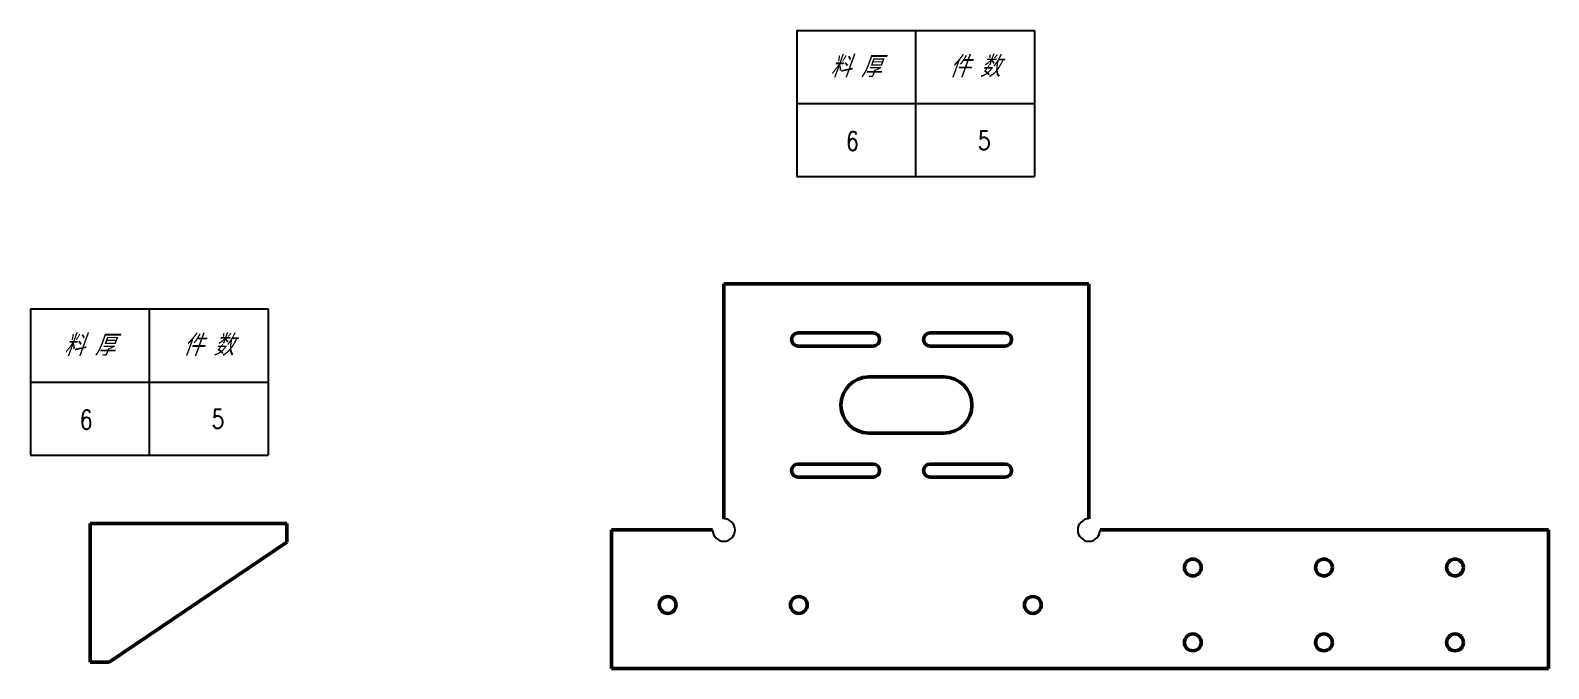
# Model space of a CAD drawing. Header units: millimetres. Extents: x 115 to 5146, y 57 to 1134.
# Drawn here: x 4335 to 5146, y 794 to 1134 of the extents above; entities that cross this region are included whole.
import ezdxf
from ezdxf.enums import TextEntityAlignment as Align

# ---------------------------------------------------------------- set-up
doc = ezdxf.new("R2010")
doc.units = ezdxf.units.MM
doc.layers.add('DRAWING', color=7, linetype='Continuous', lineweight=50)
doc.styles.add('DIM', font='romans.shx', dxfattribs={"width": 0.8, "bigfont": 'bigfont.shx'})
doc.styles.get("Standard").update_dxf_attribs({"font": 'txt.shx', "width": 0.8, "oblique": 20, "bigfont": 'bigfont.shx'})

# ---------------------------------------------------------------- blocks, each defined once
blk = doc.blocks.new('*T132')
at = {"color": 0, "linetype": 'ByBlock', "lineweight": -2, "transparency": 16777216}
for p, q in [((0, 0), (127, 0)), ((0, 0), (0, -78)), ((63.5, 0), (63.5, -78)), ((127, 0), (127, -78)), ((0, -39), (127, -39)), ((0, -78), (127, -78))]:
    blk.add_line(p, q, dxfattribs=at)
at = {"color": 0, "transparency": 16777216, "char_height": 10, "width": 60.5, "attachment_point": 5}
for s, insert in [('{\\fSimSun|b0|i0|c134|p2;料 厚}', (31.75, -19.5)), ('{\\fSimSun|b0|i0|c134|p2;件 数}', (95.25, -19.5))]:
    blk.add_mtext(s, dxfattribs=dict(at, insert=insert))
blk = doc.blocks.new('拆图参数')
blk.add_blockref('*T132', (-63.5, 78))
at = {"style": 'DIM', "width": 0.8}
blk.add_attdef('6', text='', height=10, dxfattribs=at).set_placement((-37.13, 18.91), align=Align.MIDDLE_LEFT)
blk.add_attdef('1', text='', height=10, dxfattribs=at).set_placement((36.65, 19.27), align=Align.MIDDLE_CENTER)

msp = doc.modelspace()

# ---------------------------------------------------------------- linework, layer by layer
at = {"color": 7}
for centre, start, end in [((4705.027, 867.785), 180, 90), ((4900.027, 867.785), 90, 0)]:
    msp.add_arc(centre, 6, start, end, dxfattribs=at)
at = {"layer": 'DRAWING'}
for p, q in [((4900.027, 999.285), (4705.027, 999.285)), ((4705.027, 873.785), (4705.027, 999.285)), ((4900.027, 873.785), (4900.027, 999.285)), ((4900.027, 999.285), (4900.027, 873.785)), ((4744.727, 972.985), (4784.727, 972.985)), ((4784.727, 965.985), (4744.727, 965.985)), ((4815.227, 972.985), (4855.227, 972.985)), ((4855.227, 965.985), (4815.227, 965.985)), ((4782.527, 949.485), (4822.527, 949.485)), ((4822.527, 919.485), (4782.527, 919.485)), ((4744.727, 902.985), (4784.727, 902.985)), ((4815.227, 902.985), (4855.227, 902.985)), ((4784.727, 895.985), (4744.727, 895.985)), ((4855.227, 895.985), (4815.227, 895.985)), ((4366.632, 797.21), (4366.632, 871.21)), ((4366.632, 871.21), (4471.632, 871.21)), ((4471.632, 871.21), (4471.632, 861.21)), ((4645.027, 793.785), (4645.027, 867.785)), ((4645.027, 793.785), (4645.027, 867.785)), ((4645.027, 867.785), (4699.027, 867.785)), ((5145.527, 867.785), (4906.027, 867.785)), ((5145.527, 793.785), (5145.527, 867.785)), ((4471.632, 861.21), (4376.632, 797.21)), ((4376.632, 797.21), (4366.632, 797.21)), ((4645.027, 793.785), (4894.027, 793.785)), ((5145.527, 793.785), (4890.527, 793.785))]:
    msp.add_line(p, q, dxfattribs=at)
for centre in [(4955.527, 847.785), (5025.527, 847.785), (5095.527, 847.785), (4675.027, 827.785), (4745.027, 827.785), (4870.027, 827.785), (4955.527, 807.785), (5025.527, 807.785), (5095.527, 807.785)]:
    msp.add_circle(centre, 4.5, dxfattribs=at)
for centre, radius, start, end in [((4744.727, 969.485), 3.5, 90, 270), ((4784.727, 969.485), 3.5, 270, 90), ((4815.227, 969.485), 3.5, 90, 270), ((4855.227, 969.485), 3.5, 270, 90), ((4782.527, 934.485), 15, 90, 270), ((4822.527, 934.485), 15, 270, 90), ((4744.727, 899.485), 3.5, 90, 270), ((4784.727, 899.485), 3.5, 270, 90), ((4815.227, 899.485), 3.5, 90, 270), ((4855.227, 899.485), 3.5, 270, 90)]:
    msp.add_arc(centre, radius, start, end, dxfattribs=at)

# ---------------------------------------------------------------- block references
at = {"color": 7}
for p in [(4807.415, 1056.498), (4398.13, 907.782)]:
    msp.add_blockref('拆图参数', p, dxfattribs=at).add_auto_attribs({'1': '5', '6': '6'})

doc.saveas('drawing.dxf')
